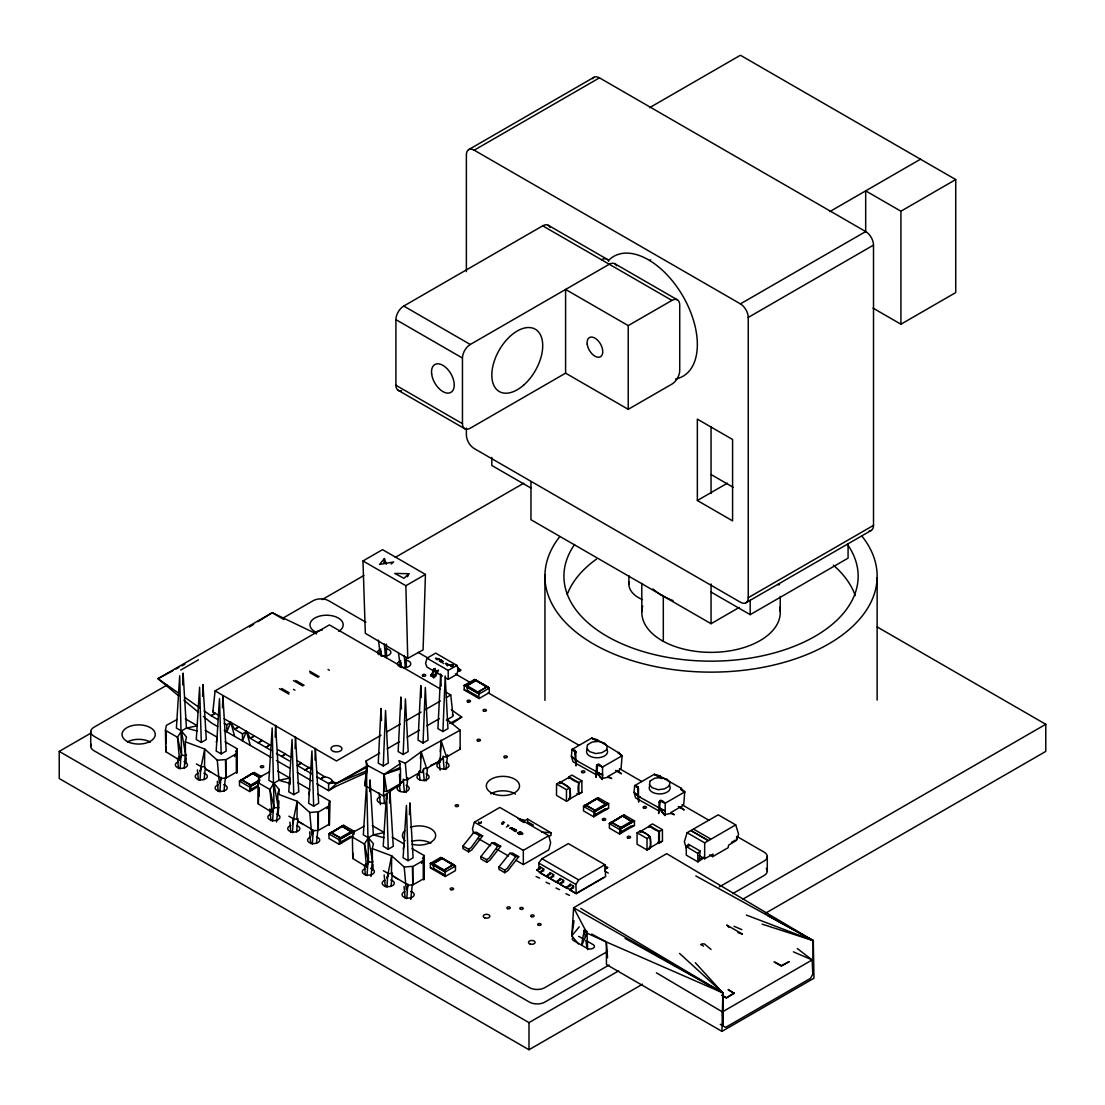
<?xml version="1.0" encoding="UTF-8"?>
<svg xmlns="http://www.w3.org/2000/svg" width="1105" height="1105" viewBox="0 0 1105 1105"><rect width="100%" height="100%" fill="white"/><g stroke="black" fill="none" stroke-linecap="round" stroke-linejoin="round"><path stroke-width="1.5" d="M647.019 849.938L647.033 838.515L637.115 832.797L640.14 831.001L645.113 832.935L650.113 836.761L650.541 846.692L650.154 848.226L647.019 849.938L650.127 848.239M225.102 741.8L237.161 748.762L236.277 753.734L225.876 759.784L225.834 778.155L221.373 778.348L205.765 769.08L204.536 766.608L204.729 749.038L185.322 741.8L186.496 737.049L181.413 730.944L176.399 728.057L179.701 675.721L181.607 755.378L179.549 760.074L165.833 751.704L165.432 730.322L166.344 725.363L177.104 719.507M317.577 794.039L329.635 801.001L328.751 805.973L318.364 812.037L318.309 830.408L313.861 830.587L298.24 821.319L297.01 818.86L297.204 801.291L277.797 794.039L278.971 789.302L273.888 783.196L268.874 780.296L272.175 727.96L274.081 807.631L272.023 812.313L258.308 803.943L257.907 782.561L258.832 777.616L269.579 771.76M412.041 848.585L424.099 855.546L423.215 860.519L412.828 866.569L412.787 884.939L408.325 885.133L392.703 875.864L391.474 873.392L391.667 855.823L372.261 848.585L373.435 843.833L368.352 837.728L363.338 834.841L366.639 782.506L368.545 862.162L366.487 866.859L352.771 858.475L352.385 837.093L353.296 832.148L364.042 826.291M608.068 777.271L608.068 776.456L611.742 778.569L608.068 777.271L602.612 778.321L602.515 767.05L599.062 764.232M670.721 813.432L670.721 812.617L674.382 814.73L670.721 813.432L665.251 814.482L665.169 803.225L662.24 800.628M736.634 839.413L736.634 836.513M618.648 752.698L622.087 755.751L621.093 768.155L617.861 771.608L617.861 770.807L608.068 776.456M681.384 788.97L684.741 791.926L683.746 804.33L680.5 807.783L680.5 806.968L670.721 812.617M548.729 835.698L523.314 850.367L523.356 864.566L548.771 849.869L550.649 842.77L548.729 835.698L499.805 807.437L474.377 822.161L472.457 828.861L473.603 833.336M556.561 783.984L556.492 795.393L566.437 801.194C572.39 799.896 570.263 792.147 569.558 787.976L561.975 782.948L559.586 782.216L556.561 783.984L566.492 789.73L569.558 787.976M637.115 832.797L637.046 844.179L647.06 849.98M166.22 743.789L166.303 732.062M258.75 787.658L258.308 803.943M462.898 846.098L462.885 848.516L468.686 851.872L471.821 849.842L482.65 835.877L476.517 832.3L473.796 832.438L462.898 846.098L468.603 849.262L468.686 851.872M480.937 856.513L480.91 858.93L486.725 862.273L489.846 860.256L500.689 846.292L494.557 842.714L491.836 842.853L480.937 856.513L486.628 859.676L486.725 862.273M498.963 866.914L498.949 869.331L504.75 872.688L507.886 870.671L518.715 856.693L512.582 853.129L509.875 853.253L498.963 866.914L504.667 870.091L504.75 872.688M237.161 748.762L236.857 772.906L237.161 748.762L235.586 751.718M424.099 855.546L423.809 879.691L424.099 855.546L422.538 858.502M699.009 855.505L704.645 858.765L704.686 842.839L687.117 832.7L684.354 841.734L686.316 848.184M720.253 1024.307L725.571 1027.388L810.462 978.367L812.81 974.292L813.266 940.645L666.688 853.654L573.633 907.744L571.838 935.811L578.329 943.905M289.759 784.591L289.855 778.044L277.797 771.083M442.539 858.626L453.492 864.593L443.312 870.312L432.359 864.151L442.553 858.184L453.492 864.593L443.326 870.837L432.359 864.151L442.553 858.184M476.352 680.666L487.305 686.633L477.125 692.338L466.172 686.177L476.352 680.21L487.305 686.633L477.125 692.863L466.172 686.177L476.352 680.21M591.631 934.043L606.327 941.943L606.465 964.541L721.952 1031.366L722.836 992.898L695.307 962.717M379.664 753.127L366.045 761L366.68 766.621L364.912 785.545L383.49 796.056L384.153 774.356L400.024 763.817L398.933 760.641L405.355 763.265L421.185 751.759L460.136 730.17L447.152 719.59M425.439 574.42L423.091 649.892L407.745 658.359L365.327 633.317L362.979 560.953L382.537 549.655L425.439 574.42L405.866 585.719L362.979 560.953M182.726 684.865L183.112 673.111L186.414 728.057L181.413 730.944L177.491 737.284L179.549 760.074L178.844 757.063M202.616 696.343L203.002 684.589L206.304 739.535L201.303 742.436L196.289 739.535L199.591 687.2L201.303 742.436M222.506 707.822L222.892 696.067L226.194 751.027L221.18 753.914L216.179 751.027L219.481 698.678L221.18 753.914M275.2 737.104L275.587 725.35L278.902 780.296L273.888 783.196L269.965 789.523L272.023 812.313L271.319 809.302M295.09 748.582L295.477 736.828L298.778 791.788L293.778 794.675L288.764 791.788L292.065 739.438L293.778 794.675M314.98 760.074L315.367 748.32L318.668 803.266L313.654 806.153L308.654 803.266L311.955 750.93L313.654 806.153M369.678 791.65L370.051 779.895L373.366 834.841L368.352 837.728L364.443 844.054L366.487 866.859L365.796 863.834M389.554 803.128L389.941 791.373L393.256 846.32L388.242 849.22L383.228 846.32L386.529 793.984L388.242 849.22M409.444 814.606L409.831 802.852L413.132 857.798L408.132 860.698L403.118 857.798L406.419 805.462L408.132 860.698M548.964 836.388L551.036 835.325L551.008 832.797L527.665 819.095L527.582 821.789L533.453 825.173M446.434 663.539L446.503 664.658C448.782 662.82 442.939 663.856 446.669 663.525M510.013 828.17L512.43 827.617M512.112 829.385L514.543 828.833M165.833 751.704L166.026 746.386M352.771 858.475L352.965 853.17M418.809 772.119L422.207 772.505L424.32 768.237L426.641 768.5L440.26 760.641L441.033 740.35L446.531 757.022L460.15 749.162L460.136 730.17M383.49 796.056L399.899 784.481L404.43 779.716L406.751 779.992L420.383 772.119L421.185 751.759L426.641 768.5M383.269 765.972L385.535 710.418L388.283 763.072L383.269 765.972L378.255 763.072L381.004 708.443L381.529 720.515M403.159 754.494L405.411 698.94L408.159 751.593L403.159 754.494L398.145 751.593L400.894 696.965L401.419 709.037M423.035 743.002L425.301 687.448L428.049 740.115L423.035 743.002L418.035 740.115L420.784 685.487L421.309 697.559M442.925 731.524L445.191 675.97L447.939 728.637L442.925 731.524L437.912 728.637L440.66 674.009L441.199 686.081M289.524 784.661L289.855 778.044L278.902 780.296L289.469 783.238M185.916 757.864L185.612 763.583L185.322 741.8M372.855 864.649L372.565 870.353L372.261 848.585M401.198 781.677L399.899 784.481L400.024 782.257L400.493 783.597L386.874 791.47L384.54 791.194L384.153 774.356L367.606 765.516L366.045 761M430.467 765.544L439.68 761.525L439.804 759.301L440.26 760.641M596.935 739.59L591.589 738.14L572.017 749.439L571.409 756.234L575.719 759.715L576.037 765.917L574.932 753.845L575.581 751.124M659.575 775.765L654.243 774.315L634.671 785.614L634.049 792.395L638.372 795.89L638.676 802.092L637.903 788.625M458.865 671.426L460.702 669.865L457.622 668.083M446.531 757.022L444.21 756.759L439.68 761.525L439.887 758.265M440.301 751.745L441.033 740.35M574.932 753.845L575.18 752.657M596.686 775.006L572.984 761.746L571.409 756.234L575.318 759.95L597.253 772.146L595.968 777.367L596.672 765.323M637.585 790.006L637.834 788.818M659.326 811.167L635.637 797.907L634.049 792.395L637.972 796.111L659.892 808.321L658.608 813.542L659.133 802.133L660.403 800.421M180.087 768.928L180.971 755.903M199.977 780.406L200.972 765.751M219.867 791.884L220.848 777.243M272.562 821.167L273.557 806.512M292.452 832.645L293.447 818.004M312.342 844.123L313.226 831.112M367.026 875.699L368.02 861.057M386.916 887.191L387.8 874.166M406.806 898.669L407.8 884.028M439.307 660.997L440.011 661.301L439.541 660.735M596.465 766.276L597.059 764.701L598.592 764.149M659.119 802.437L659.492 801.139M575.802 760.668L575.829 751.966L572.017 749.439L574.932 750.226M638.441 796.843L638.497 788.335L634.671 785.614L637.82 786.553L638.055 788.183M184.231 768.086L185.585 754.812M204.121 779.577L205.295 767.947M224.011 791.056L225.351 777.768M276.54 821.996L278.059 807.051M296.596 831.816L297.949 818.529M316.486 843.295L317.826 830.007M371.004 876.527L372.523 861.582M391.06 886.362L392.413 873.074M410.784 899.498L412.289 884.553M212.864 711.689L215.088 690.901L329.401 624.905L440.577 689.078M386.847 799.053L387.385 794.177M406.212 792.465L407.814 777.81M426.088 780.973L427.524 767.961M445.978 769.494L447.58 754.853M420.397 758.541L421.185 751.759M660.224 801.208L659.505 808.542L665.072 815.628L658.083 807.272M383.863 563.315L384.416 558.55L379.554 564.434L393.656 561.948L391.115 564.02M513.784 830.794L513.797 830.711M659.395 831.416L659.395 842.894L662.475 841.043L662.406 829.634L652.489 823.916L649.409 825.656L659.395 831.416L662.406 829.634M578.84 782.616L568.854 776.856L571.934 775.116L581.865 780.848L578.84 782.616L578.84 794.094L577.252 793.708M366.68 766.621L366.68 781.29L364.912 785.545L367.606 765.516M575.581 751.289L575.374 752.118M638.207 787.685L638.165 787.036M258.473 781.788L251.622 785.517L241.443 779.992L252.396 773.307L259.62 777.423M330.934 832.811L341.901 826.126L352.067 832.355L341.114 838.322L330.934 832.811L341.901 826.126L352.067 832.355M585.498 805.255L596.451 798.57L606.631 804.799L595.664 810.766L585.498 805.255L596.451 798.57L606.631 804.799M611.341 822.479L622.308 815.794L632.488 822.023L621.521 827.99L611.341 822.479L622.308 815.794L632.488 822.023M574.006 920.783L571.838 935.811L579.269 926.805M503.051 823.722C501.435 824.869 504.736 821.043 502.761 822.59M709.672 854.925L712.656 856.637L713.07 854.124L704.645 858.765M577.252 793.528A24.766 14.296 0 0 0 578.26 793.887L578.661 793.666A24.766 14.296 -60 0 1 578.661 783.169L578.26 782.492A24.766 14.296 0 0 1 569.186 777.257L559.765 782.685A24.766 14.296 -60 0 1 559.959 783.528M640.513 832.314A24.766 14.296 -60 0 0 640.32 831.485L649.657 825.988A24.766 14.296 0 0 0 658.815 831.292L659.215 831.968A24.766 14.296 -60 0 0 659.215 842.452L649.795 847.894A24.766 14.296 0 0 0 649.174 847.3M581.548 945.024L584.283 930.092L587.225 931.667M364.912 785.545L366.045 779.439M216.318 742.353L217.271 737.284L205.212 730.322M308.792 794.592L309.745 789.523L297.687 782.561M403.256 849.137L404.209 844.054L392.151 837.093M452.953 666.356L452.76 664.768L452.953 666.356L451.185 666.55L450.301 665.514L451.42 664.561A1.381 0.801 0 0 0 450.426 665.472L450.453 665.542M516.643 830.449L515.69 829.717L516.353 830.518M258.584 786.373L249.661 791.525L250.048 785.42L259.799 779.798M278.971 801.028L278.101 815.822L277.797 794.039M342.674 825.573L343.848 825.352L328.972 833.944L339.152 839.814L354.028 831.236L343.848 825.352L330.934 833.267L330.146 832.811L328.972 833.944L328.972 838.46L339.152 844.344L339.539 838.239L352.067 831.001L354.028 831.236L354.028 834.247M594.103 810.683L595.664 814.744L593.716 816.788L594.103 810.683L606.631 803.446L608.593 803.68L608.593 808.197L593.716 816.788L583.537 810.904L583.537 806.388L584.711 805.255L585.498 805.711L598.413 797.796L608.593 803.68L593.716 812.258L583.537 806.388L598.413 797.796L597.239 798.017M619.96 827.907L621.521 831.968L619.56 833.999L619.96 827.907L632.488 820.67L634.45 820.891L634.45 825.421L619.56 833.999L609.394 828.128L609.394 823.612L610.568 822.479L611.341 822.935L624.27 815.02L634.45 820.891L619.56 829.482L609.394 823.612L624.27 815.02L623.096 815.241M637.861 788.749L638.027 787.603L634.671 785.614M440.743 661.798L442.76 661.508L441.102 662.075M622.087 755.751L618.289 752.961L622.087 755.751L602.515 767.05L597.681 764.853L596.852 772.381L602.418 779.467L595.429 771.097M681.44 789.992L680.942 789.122L684.741 791.926L665.169 803.225L660.32 801.028L661.494 801.194M204.536 766.608L201.497 766.87L200.115 771.497L204.729 749.038L217.271 760.24L219.329 783.031L221.373 778.348M297.01 818.86L293.971 819.109L292.604 823.736L297.204 801.291L309.745 812.479L311.803 835.283L313.861 830.587M391.474 873.392L388.435 873.641L387.068 878.282L391.667 855.823L404.209 867.024L406.267 889.815L408.325 885.133M430.66 675.915L432.442 674.506L435.204 668.456L433.63 669.091L431.986 674.022L430.605 675.086L433.754 677.697L435.55 676.301L438.533 670.183L436.751 670.887L433.754 677.697M445.356 677.697L448.202 679.34L456.931 674.299L458.23 668.967L456.918 665.403L435.674 653.138L426.944 658.179L425.632 663.511L426.931 667.061L442.525 676.067M514.64 829.151L512.582 829.385M681.177 788.514L681.495 789.081M246.401 731.579L242.492 733.844L234.661 729.328L230.752 722.269L226.829 731.855L226.829 724.797L230.752 722.269L269.896 744.88L265.974 747.408L269.896 744.88M271.195 750.419L250.324 738.361L246.401 731.317L242.492 740.903L242.492 733.844M581.879 945.176L587.004 933.117L573.633 907.744L722.836 992.898L723.209 1026.02L722.408 1011.904L656.398 972.801M575.816 752.243L572.017 749.439M407.496 576.782L408.85 573.702L394.747 573.426L403.988 578.329L408.85 573.702M681.191 788.418L681.813 789.329M439.68 761.525L440.978 758.707M576.216 893.669L575.885 884.428L578.702 879.912L604.905 864.732L605.623 876.583L576.216 893.669L570.318 890.285M234.44 756.594L236.277 753.734L236.373 772.174L225.834 778.155L225.489 759.563L217.271 760.24M326.914 808.832L328.751 805.973L328.848 824.413L318.309 830.408L317.964 811.802L309.745 812.479M421.378 863.378L423.215 860.519L423.312 878.958L412.787 884.939L412.427 866.348L404.209 867.024M649.533 825.974L649.339 826.278A24.766 14.296 -60 0 0 649.146 827.327M650.072 847.894L650.182 847.659A24.766 14.296 -60 0 0 650.182 837.176L649.795 836.499A24.766 14.296 0 0 0 640.707 831.25L640.348 831.278M437.193 658.718L439.003 658.939M439.831 660.238L441.627 660.459M515.579 831.623L515.952 831.209M482.65 835.877L479.653 835.794L471.075 847.687L468.603 849.262M518.715 856.693L515.717 856.624L507.154 868.516L504.667 870.091M500.689 846.292L497.692 846.209L489.114 858.102L486.628 859.676M539.185 869.345L538.715 863.005L541.933 858.709L568.329 843.612L604.905 864.732M515.441 831.167L514.599 831.333L515.469 830.822M522.679 833.653L520.911 833.805L522.72 833.861M466.172 685.183L465.385 686.095L466.172 685.183L478.7 692.421L479.087 698.526L489.266 692.642L489.266 688.125L488.092 686.992L487.305 687.448L474.39 679.534L464.211 685.404L464.211 689.934L479.087 698.526L477.125 696.04L467.733 690.611L466.172 685.183L464.211 685.404L479.087 693.995L489.266 688.125L474.39 679.534L475.564 679.755M432.359 863.157L431.572 864.055L432.359 863.157L444.887 870.381L445.274 876.486L455.453 870.616L455.453 866.085L454.279 864.966L453.492 865.408L440.577 857.508L430.398 863.378L430.398 867.895L445.274 876.486L443.326 874L433.92 868.571L432.359 863.157L430.398 863.378L445.274 871.969L455.453 866.085L440.577 857.508L441.751 857.729M250.048 785.42L251.622 789.495L249.661 791.525L239.481 785.641L239.481 781.125L254.357 772.533L261.623 776.732M339.539 838.239L341.114 842.3L339.152 844.344L352.536 836.609M253.183 772.768L254.357 772.533L239.481 781.125L249.661 787.009L250.835 785.876M339.152 839.814L340.326 838.695M593.716 812.258L594.891 811.139M619.56 829.482L620.748 828.349M697.932 861.886L697.697 853.364L700.128 851.03L688.581 844.358L686.26 846.471L686.288 855.16L697.932 861.886L704.355 857.535M436.917 659.215L437.387 659.782L436.71 659.547M539.944 872.398L543.701 868.944L540.331 866.997L536.754 870.16L539.944 872.398L543.701 870.754L543.701 868.944M549.889 878.13L553.646 874.69L550.276 872.743L546.699 875.906L549.889 878.13L553.646 876.486L553.646 874.69M559.834 883.876L563.591 880.423L560.221 878.475L556.644 881.638L559.834 883.876L563.591 882.232L563.591 880.423M569.779 889.622L573.536 886.169L570.166 884.221L566.575 887.384L569.779 889.622L573.536 887.978L573.536 886.169M568.978 777.174L568.785 777.478A24.766 14.296 -60 0 0 568.592 778.542M568.619 798.514A24.766 14.296 0 0 1 569.241 799.095L569.628 798.874A24.766 14.296 -60 0 0 569.628 788.39L569.241 787.713A24.766 14.296 0 0 0 560.152 782.464L559.807 782.478M662.475 841.043L659.312 842.949L657.793 842.507M605.264 869.414L607.653 867.563L604.463 865.712M566.437 801.194L566.492 789.73M435.84 658.235L435.66 658.11M502.789 824.068L502.665 822.783M510.469 828.17L512.554 827.797M451.959 723.72L461.724 717.048L451.282 709.728M218.997 715.488L215.088 713.236L211.166 715.764L204.163 710.888M238.57 726.786L234.661 729.328L238.57 727.062M254.233 735.833L250.324 738.361L254.233 736.11M262.065 740.35L258.156 742.892L262.065 740.626M277.728 749.66L285.56 753.914L281.637 756.442L285.56 754.19L290.781 757.201M311.651 773.776L297.3 765.489L301.209 762.961L297.3 760.696M309.041 767.478L305.132 770.005L309.041 767.478L311.651 768.983M324.704 776.511L320.795 779.053C323.309 773.099 339.484 781.663 328.613 783.569L316.873 776.787M365.672 772.961L336.376 786.152L328.613 790.628L328.613 783.569L332.536 781.042M518.977 833.239L520.759 832.093L518.148 832.756L518.977 833.156M734.217 992.898L726.358 997.884L721.91 995.315L726.358 997.884L734.217 993.354L728.292 989.5M249.385 626.991L253.667 624.311M257.962 621.632L272.244 612.695L316.569 633.925M578.758 794.15L581.921 792.244L581.865 780.848M241.443 779.992L252.396 773.307L259.675 777.754M578.84 794.094L581.921 792.244M259.786 780.669L251.622 785.517L241.512 779.508M352.012 831.885L341.114 838.322L331.003 832.327M606.562 804.316L595.664 810.766L585.553 804.758M632.419 821.54L621.521 827.99L611.41 821.982M660.03 800.6L661.232 800.324M704.686 842.839L735.695 824.896L738.568 833.957L736.593 840.311L728.568 845.187L728.154 847.701L712.656 856.637M722.408 1011.904L812.147 959.927L797.271 948.532M468.672 149.631L593.938 77.309M466.379 271.623L466.379 154.7A11.078 6.395 60 0 1 474.197 150.183L599.476 77.847L865.685 231.553A11.078 6.395 60 0 1 873.516 245.103L873.516 525.372A11.078 6.395 60 0 1 869.29 530.966M649.56 107.696L740.419 55.25L955.728 179.562L955.728 292.576L900.92 324.221L873.033 308.115M401.585 390.659A11.078 6.395 -60 0 1 395.908 385.244L395.908 319.621A11.078 6.395 -60 0 1 403.739 306.057L542.707 225.821A11.078 6.395 -60 0 1 549.986 227.326M542.707 225.821L671.909 300.408A11.078 6.395 -60 0 1 679.727 304.925L679.727 370.548A11.078 6.395 -60 0 1 671.909 384.112L628.234 409.32L565.594 373.159L470.288 428.188A11.078 6.395 -60 0 1 462.456 423.671L462.456 358.048A11.078 6.395 -60 0 1 470.288 344.484L609.269 264.247A11.078 6.395 -60 0 1 616.549 265.752M649.602 260.49L650.707 259.855M565.594 373.159L565.594 289.455L628.234 325.616L671.909 300.408M829.814 211.58L920.493 159.217M474.197 150.183L740.419 303.875L865.685 231.553M865.685 231.953L865.685 190.861L900.92 211.207L955.728 179.562M466.379 428.091L466.379 434.969A11.078 6.395 60 0 0 474.197 448.533L740.419 602.225A11.078 6.395 60 0 0 748.237 597.708L748.237 317.439L873.516 245.103M180.723 670.058L198.43 659.823M166.993 685.086L93.911 727.27A10.926 6.312 0 0 0 93.911 736.192L529.405 987.621A10.926 6.312 0 0 0 544.862 987.621L607.501 951.46M283.322 617.916L313.143 600.706A10.926 6.312 0 0 1 328.613 600.706L365.893 622.226M642.516 984.223L529.005 1049.75L59.228 778.528L59.228 751.4L90.596 733.292M322.094 599.642L363.904 575.498M395.272 557.39L523.715 483.23M215.088 713.236L211.166 715.764L217.699 719.535M697.352 500.51L732.587 520.856L732.587 439.486L697.352 419.14L697.352 500.51L727.366 483.189M435.494 658.842L436.503 658.262M249.661 787.009L258.584 781.843M251.622 789.039L258.335 785.158M297.3 765.489L301.209 763.223L309.041 767.754M380.99 735.253L336.445 760.972L215.088 690.901M386.612 732.007L400.286 724.107M406.226 720.681L421.115 712.09M425.522 709.534L440.384 700.957M446.31 697.545L450.757 694.962L452.967 715.612M466.945 691.509L467.733 690.611M477.913 692.863L478.7 692.421L477.913 693.318L479.087 693.995M476.352 696.937L477.125 696.482M387.289 748.734L399.554 741.648M407.179 737.242L419.444 730.17M427.069 725.764L439.32 718.692M367.703 765.516L338.019 782.672L328.613 783.569M446.392 720.101L452.332 716.662A2.21 1.285 0 0 0 452.332 714.852M748.237 597.708L873.516 525.372M745.944 602.778L871.223 530.441M530.966 481.628L530.966 519.723L711.054 623.703L739.231 607.432M341.114 841.858L350.506 836.43L351.293 837.328M711.054 592.059L750.198 614.656L848.074 558.149L848.074 543.619M433.146 869.483L433.92 868.571M506.422 826.982L508.866 825.573L507.734 824.924M444.099 870.837L444.887 870.381L444.099 871.293L445.274 871.969M569.434 799.177L578.619 793.873M442.539 874.911L443.326 874.456M518.369 833.888L519.585 834.579L522.016 833.17M519.212 834.372L521.961 832.783M595.664 814.302L605.07 808.874L605.844 809.772M621.521 831.513L630.914 826.098L631.701 826.996M576.409 893.254L603.813 877.425M719.355 886.887L764.094 861.057A10.926 6.312 0 0 0 764.094 852.121L737.256 836.623M608.993 965.066L544.862 1002.097A10.926 6.312 0 0 1 529.405 1002.097L93.911 750.668A10.926 6.312 0 0 1 91.232 744.287M732.781 893.6L764.094 875.519A10.926 6.312 0 0 0 766.235 868.35M59.228 751.4L529.005 1022.622L618.62 970.894M742.588 899.318L1045.772 724.286L1045.772 751.4L764.992 913.504M773.956 961.833L781.373 966.115L789.232 961.585L781.373 965.673L775.448 962.275M721.952 1031.366L813.984 978.215L813.266 940.645L695.819 875.92M426.944 658.179L448.202 670.404L456.918 665.403M687.117 832.7L718.222 814.813L735.695 824.896M447.442 665.735L447.718 664.464L449.169 664.727L447.774 664.519L447.263 665.611M647.033 838.515L650.113 836.761M731.427 842.383L735.336 840.159M437.539 658.994L438.436 658.746L437.815 659.215M441.061 660.265L440.439 660.735M172.919 670.652L157.932 678.691L178.706 695.915M175.916 669.05L178.913 667.448M181.911 665.832L184.908 664.229M367.551 766.884L337.177 782.962L328.613 790.628L316.873 783.846M449.569 723.471L461.724 717.048M527.665 819.095L525.165 820.38L518.079 818.667M703.885 857.218L699.313 859.345L700.128 851.03M386.874 791.47L384.153 774.356L400.024 767.588L400.024 763.817M365.865 771.221L337.177 782.962A2.21 1.285 0 0 1 334.884 782.672L332.536 781.304M460.702 669.865L459.335 670.404L457.898 667.572M536.754 870.16L540.331 868.806L540.331 866.997M546.699 875.906L549.088 874.994M556.644 881.638L559.033 880.74M566.575 887.384L570.166 886.03L570.166 884.221M659.174 842.659L658.815 842.687A24.766 14.296 0 0 1 657.793 842.328M239.481 781.125L241.443 780.448L240.655 779.992M328.972 833.944L330.934 833.267L330.146 832.811M583.537 806.388L585.498 805.711L584.711 805.255M609.394 823.612L611.341 822.935L610.568 822.479M384.153 774.356L400.493 768.928L400.024 767.588M350.506 836.886L352.854 836.126M605.07 809.33L608.593 808.197M630.914 826.554L634.45 825.421M509.971 828.418L511.132 828.474M605.264 868.212L607.653 867.563M512.168 828.17L511.021 828.211M514.281 829.385L513.121 829.427M352.854 831.457L352.067 831.001L354.028 831.236M607.418 803.901L606.631 803.446L608.593 803.68M518.148 832.756L520.275 832.397L518.148 832.756L519.198 832.548M633.262 821.126L632.488 820.67L634.45 820.891M437.47 658.58L438.865 658.76M440.094 660.099L441.489 660.279M597.681 764.853L599.021 765.088M512.154 829.703L513.231 829.689M503.12 822.258C502.319 823.557 500.178 824.385 502.513 823.75C500.606 820.835 506.712 823.501 503.507 822.217M596.438 740.336L591.589 738.14L596.548 740.626M659.077 776.497L654.243 774.315L661.923 778.666M186.496 755.502L181.607 755.378L177.491 737.284L165.432 730.322M278.971 807.741L274.081 807.631L269.965 789.523L257.907 782.561M701.868 943.808L704.479 943.96L711.026 949.444M451.42 666.108L451.779 666.135A1.381 0.801 0 0 0 453.174 665.334M541.671 832.037L551.008 832.797M464.211 685.404L465.385 685.639M430.398 863.378L431.572 863.599M658.801 775.558L681.426 788.362M196.994 730.999L186.414 728.057L197.381 725.792L185.322 718.83M383.932 837.783L373.366 834.841L384.319 832.576L372.261 825.615M440.923 660.196L440.163 660.514M737.974 932.703L742.477 934.126L726.759 925.051L728.844 927.357M464.211 689.934L467.733 691.067M430.398 867.895L433.92 869.027M762.119 924.153L813.266 940.645L767.892 915.658M489.266 688.125L487.305 687.448L488.092 686.992M455.453 866.085L453.492 865.408L454.279 864.966M575.318 759.95L577.666 760.834M637.972 796.111L640.306 797.009M746.4 915.064L813.266 940.645L803.943 936.446M596.797 739.535L618.841 752.919M734.065 926.294L741.869 929.664M793.404 951.847L812.147 959.927L812.81 974.292M585.277 936.639L584.283 930.092L587.004 933.117L606.327 941.943L722.836 992.898L679.589 953.449M433.961 669.879L437.193 671.384M536.091 876.5L539.627 878.157M546.036 882.232L549.572 883.889M555.981 887.978L559.517 889.636M565.926 893.724L569.462 895.368M599.076 765.116L602.515 767.05M661.729 801.277L665.169 803.225M693.705 829.206L710.363 838.819M431.986 674.022L435.108 675.735M625.085 938.421L722.836 992.898L580.774 908.434M599.642 776.663L602.612 778.321M662.282 812.824L665.251 814.482M659.865 775.917L660.293 776.898L660.099 776.166M433.63 669.091L436.751 670.887M473.796 832.438L479.653 835.794M491.836 842.853L497.692 846.209M509.875 853.253L515.717 856.624M539.42 872.508L557.072 882.66M560.028 884.359L567.376 888.586M548.246 225.268L606.976 259.178M614.808 263.694L677.434 299.856M711.054 474.528L733.071 487.236M403.739 306.057L470.288 344.484M395.908 319.621L462.456 358.048M877.246 626.977L1045.772 724.286M395.908 385.244L462.456 423.671M398.201 390.314L464.749 428.74M530.966 488.079L491.822 465.481L491.822 457.415M684.741 791.926L681.467 790.006M457.553 668.981L460.647 670.763M442.801 663.055L443.644 663.539M418.091 652.364L428.533 658.387M455.384 673.884L470.288 682.503M488.189 692.835L579.158 745.364M619.435 768.61L641.798 781.525M682.075 804.772L708.913 820.269M446.323 692.407L450.757 694.962M595.664 814.744L596.451 815.2M621.521 831.968L622.308 832.424M328.019 669.464L329.401 670.252M309.607 671.136L319.11 676.619M309.98 672.683L317.964 677.282M295.739 680.459L304.096 685.293M293.447 680.597L302.839 686.012M293.529 689.368L294.911 690.169M604.78 871.099L608.316 873.13M281.761 688.526L289.096 692.766M279.468 688.664L288.861 694.092M700.667 944.485L703.526 946.129M541.933 858.709L578.702 879.912M474.377 822.161L523.314 850.367M538.715 863.005L575.885 884.428M540.594 872.909L567.321 888.337M569.945 889.857L575.816 893.254M478.824 838.888L490.703 845.726M496.642 849.151L508.507 856.002M515.938 860.284L523.356 864.566M728.292 989.928L734.217 993.354M215.088 713.498L213.514 712.601A2.21 1.285 0 0 1 213.514 710.791M224.218 718.775L230.752 722.546M324.704 776.787L316.873 771.994M224.218 723.292L226.829 724.797M276.416 753.43L289.469 760.972M217.699 726.579L211.166 722.808L203.375 716.358M224.218 730.35L271.195 757.477M276.416 760.489L289.469 768.016M297.3 772.533L311.651 780.821M582.791 938.642L579.835 936.943A4.434 2.555 0 0 0 578.578 936.432M585.747 940.355L593.136 944.623A4.434 2.555 0 0 1 593.136 948.242A4.434 2.555 0 0 1 586.879 948.242L573.564 940.562A4.434 2.555 0 0 1 572.901 937.427M352.385 837.093L364.443 844.054L368.545 862.162L372.661 861.831L368.352 837.728M251.622 789.495L252.396 789.937M341.114 842.3L341.901 842.756M288.861 816.167L293.971 819.109M383.325 870.699L388.435 873.641M196.386 763.914L201.497 766.87M432.442 674.506L435.55 676.301M430.605 675.086L433.685 676.882M519.599 820.034L523.991 822.576M283.916 619.56L272.244 612.695L157.932 678.691L178.941 693.332M678.304 806.526L684.175 809.993L680.5 806.968M615.665 770.365L621.521 773.818L617.861 770.807M686.26 846.471L697.697 853.364M660.901 594.739L663.304 596.134L663.304 641.342M392.703 875.864L397.676 878.986M298.24 821.319L303.212 824.441M205.765 769.08L210.737 772.202M618.869 752.256L619.145 752.864M184.549 697.227L199.964 707.96M183.9 700.211L198.182 712.048M459.694 747.823L460.15 749.162M419.914 770.779L420.383 772.119M384.416 558.55L386.336 564.282M246.401 731.317L250.324 745.419M230.752 722.269L234.661 736.372M640.14 831.001L640.361 832.231M559.586 782.216L559.807 783.431M273.888 783.196L278.198 807.285M181.413 730.944L185.709 755.047M688.581 844.358L688.912 846.292M586.023 941.543L587.017 948.09M398.518 653.248L400.328 666.246M378.393 640.14L380.396 654.795M438.934 760.047L440.135 770.199M419.044 771.539L420.052 779.992M399.347 784.716L400.162 791.47M379.056 792.81L380.479 804.647M404.071 886.403L405.19 898.268M384.181 874.925L385.3 886.79M364.457 865.146L365.41 875.298M309.607 831.872L310.726 843.723M289.883 822.079L290.836 832.245M269.827 808.901L270.946 820.766M217.284 781.318L218.238 791.484M197.394 769.84L198.361 780.006M177.518 758.361L178.471 768.528M384.347 643.994L385.521 657.475M404.223 655.486L405.217 667.296M405.355 763.265L406.751 779.992M443.064 756.138L444.113 769.356M423.312 769.273L424.237 780.834M403.284 779.108L404.347 792.313M383.794 795.545L384.457 803.791M606.327 941.943L607.557 957.731M401.046 662.323L401.336 667.42M381.128 650.859L381.405 655.969M399.485 774.26L399.899 784.481M587.004 933.117L587.639 949.678M405.866 585.719L407.745 658.359M258.971 787.782L259.081 796.263M386.405 644.132L386.474 657.544M406.281 657.295L406.322 667.365M448.202 670.404L448.202 679.34M900.92 211.207L900.92 324.221M877.135 577.805L877.135 700.087M780.24 596.424L780.24 611.493M767.298 856.375L767.298 871.279M750.198 600.126L750.198 614.656M711.054 426.627L711.054 493.507M711.054 583.979L711.054 623.703M641.812 583.357L641.812 611.811M628.897 575.774L628.897 584.144M628.234 325.616L628.234 409.32M560.221 878.475L560.221 880.284M550.276 872.743L550.276 874.552M544.945 574.641L544.945 700.349M529.005 1022.622L529.005 1049.75M400.493 768.928L400.493 783.597M278.971 789.302L278.971 794.329M90.721 731.524L90.721 746.414M601.438 259.716A11.078 6.395 -60 0 1 608.717 261.236M608.524 260.49A69.228 39.973 60 0 1 683.525 297.217A69.228 39.973 60 0 1 675.583 379.001M592.529 78.731A11.078 6.395 60 0 1 599.476 77.847M740.419 303.875A11.078 6.395 60 0 1 748.237 317.439M673.028 600.595A69.228 39.973 0 0 1 652.958 588.937M779.702 607.28A69.228 39.973 0 0 1 709.976 652.351A69.228 39.973 0 0 1 642.682 606.079M642.35 599.559A33.219 19.172 0 0 1 629.077 582.169M779.564 584.697A16.603 9.586 0 0 1 777.851 584.642M606.59 749.121A10.525 6.078 0 0 1 597.059 757.768A10.525 6.078 0 0 1 587.529 749.121M669.229 785.296A10.525 6.078 0 0 1 659.699 793.929A10.525 6.078 0 0 1 650.168 785.296M451.904 666.135A1.381 0.801 0 0 1 450.426 665.472M127.324 741.911A16.603 9.586 0 0 1 150.391 742.146M183.982 761.704A6.091 3.522 0 0 1 186.317 766.967A6.091 3.522 0 0 1 176.911 767.257A6.091 3.522 0 0 1 178.278 761.87M203.873 773.182A6.091 3.522 0 0 1 206.124 778.514A6.091 3.522 0 0 1 196.607 778.611A6.091 3.522 0 0 1 198.527 773.238M223.763 784.661A6.091 3.522 0 0 1 226 789.992A6.091 3.522 0 0 1 216.497 790.089A6.091 3.522 0 0 1 218.417 784.716M276.844 814.054A6.091 3.522 0 0 1 278.529 819.399A6.091 3.522 0 0 1 269.109 819.302A6.091 3.522 0 0 1 271.126 813.998M296.72 825.532A6.091 3.522 0 0 1 298.419 830.891A6.091 3.522 0 0 1 288.999 830.794A6.091 3.522 0 0 1 291.002 825.476M316.61 837.01A6.091 3.522 0 0 1 318.309 842.369A6.091 3.522 0 0 1 308.889 842.272A6.091 3.522 0 0 1 310.892 836.955M370.534 868.378A6.091 3.522 0 0 1 373.421 873.613A6.091 3.522 0 0 1 363.946 874.096A6.091 3.522 0 0 1 365.216 868.654M390.811 879.967A6.091 3.522 0 0 1 393.145 885.229A6.091 3.522 0 0 1 383.739 885.519A6.091 3.522 0 0 1 385.106 880.133M410.701 891.445A6.091 3.522 0 0 1 413.035 896.708A6.091 3.522 0 0 1 403.629 896.998A6.091 3.522 0 0 1 404.983 891.611M411.53 841.416A16.603 9.586 0 0 1 430.812 843.184M410.507 827.272A16.603 9.586 0 0 1 435.646 834.993A16.603 9.586 0 0 1 412.041 844.192M405.134 840.725A16.603 9.586 0 0 1 404.831 830.559M386.032 803.031A6.091 3.522 0 0 1 377.841 801.498A6.091 3.522 0 0 1 380.507 796.774M406.101 785.351A6.091 3.522 0 0 1 407.8 790.697A6.091 3.522 0 0 1 398.38 790.6A6.091 3.522 0 0 1 400.383 785.296M425.991 773.859A6.091 3.522 0 0 1 427.856 779.094A6.091 3.522 0 0 1 418.629 779.37A6.091 3.522 0 0 1 419.555 774.066M445.881 762.381A6.091 3.522 0 0 1 447.566 767.74A6.091 3.522 0 0 1 438.146 767.644A6.091 3.522 0 0 1 440.163 762.326M490.772 793.86A16.603 9.586 0 0 1 515.455 794.108M316.596 632.461A16.603 9.586 0 0 1 313.682 618.772A16.603 9.586 0 0 1 337.481 617.571A16.603 9.586 0 0 1 338.738 631.342M314.442 632.737A16.603 9.586 0 0 1 322.287 630.002M406.088 660.182A6.644 3.826 0 0 1 409.845 665.818A6.644 3.826 0 0 1 399.457 666.55A6.644 3.826 0 0 1 400.728 660.555M386.198 648.69A6.644 3.826 0 0 1 390.272 653.98A6.644 3.826 0 0 1 380.645 655.569M378.96 654.671A6.644 3.826 0 0 1 380.838 649.077M861.748 535.897A166.109 95.9 0 0 1 711.786 672.13A166.109 95.9 0 0 1 559.696 536.685M567.252 594.421A147.117 84.933 0 0 1 596.438 559.13M833.35 565.194A147.117 84.933 0 0 1 855.242 595.609M847.535 544.544A147.117 84.933 0 0 1 710.943 661.163A147.117 84.933 0 0 1 574.614 544.447M258.832 777.616L258.791 782.63L258.832 777.616M329.635 801.001L329.345 825.159L329.635 801.001M587.542 744.77L586.783 748.527L589.628 751.621L595.719 753.569L601.824 752.685L606.576 749.922L607.336 746.276L604.476 743.043L598.385 741.427L592.28 741.98L587.542 744.77M650.182 780.945L649.422 784.702L652.282 787.782L658.373 789.73L664.478 788.86L669.216 786.097L669.975 782.451L667.116 779.205L661.039 777.602L654.934 778.155L650.182 780.945M481.366 821.982L481.034 823.101L478.893 823.018L478.589 821.982A1.381 0.801 0 0 0 479.971 822.783A1.381 0.801 0 0 0 481.366 821.982M442.787 661.287L441.268 661.301L442.787 661.287M521.118 832.3L519.309 833.432L521.118 832.3M597.253 772.146L602.612 774.964L597.253 772.146M518.673 833.322L517.402 832.59L518.673 833.419M659.892 808.321L665.265 811.125L659.892 808.321M691.26 830.739L707.918 840.366L691.26 830.739M597.225 739.742L597.639 740.737L597.239 739.756M523.853 384.954A35.982 20.774 -60 0 0 535.262 329.207A35.982 20.774 -60 0 0 492.692 366.971A35.982 20.774 -60 0 0 523.853 384.954M587.211 344.125A11.078 6.395 60 0 0 599.877 357.026A11.078 6.395 60 0 0 597.736 340.326A11.078 6.395 60 0 0 587.211 344.125M431.668 374.056A16.05 9.268 60 0 0 450.039 392.772A16.05 9.268 60 0 0 446.945 368.559A16.05 9.268 60 0 0 431.668 374.056M333.682 751.524A5.539 3.191 0 0 0 341.984 748.762A5.539 3.191 0 0 0 333.682 745.999A5.539 3.191 0 0 0 333.682 751.524M129.603 742.505A16.603 9.586 0 0 0 155.239 734.963A16.603 9.586 0 0 0 131.108 725.916A16.603 9.586 0 0 0 129.603 742.505M484.736 917.841A3.315 1.92 0 0 0 489.86 916.335A3.315 1.92 0 0 0 485.026 914.526A3.315 1.92 0 0 0 484.736 917.841M529.986 943.974A3.315 1.92 0 0 0 535.11 942.468A3.315 1.92 0 0 0 530.29 940.659A3.315 1.92 0 0 0 529.986 943.974M450.964 889.705A1.685 0.981 0 0 0 453.561 888.945A1.685 0.981 0 0 0 451.116 888.019A1.685 0.981 0 0 0 450.964 889.705M261.153 767.492A1.685 0.981 0 0 0 263.764 766.732A1.685 0.981 0 0 0 261.305 765.806A1.685 0.981 0 0 0 261.153 767.492M507.637 908.655A1.685 0.981 0 0 0 510.248 907.882A1.685 0.981 0 0 0 507.789 906.97A1.685 0.981 0 0 0 507.637 908.655M538.466 925.299A1.685 0.981 0 0 0 541.063 924.54A1.685 0.981 0 0 0 538.618 923.614A1.685 0.981 0 0 0 538.466 925.299M531.505 916.694A1.685 0.981 0 0 0 534.102 915.921A1.685 0.981 0 0 0 531.657 915.009A1.685 0.981 0 0 0 531.505 916.694M520.566 909.222A1.685 0.981 0 0 0 523.176 908.462A1.685 0.981 0 0 0 520.717 907.537A1.685 0.981 0 0 0 520.566 909.222M455.937 806.457A1.685 0.981 0 0 0 458.534 805.697A1.685 0.981 0 0 0 456.089 804.772A1.685 0.981 0 0 0 455.937 806.457M493.88 793.984A16.603 9.586 0 0 0 519.502 786.442A16.603 9.586 0 0 0 495.385 777.395A16.603 9.586 0 0 0 493.88 793.984M627.958 838.032A1.685 0.981 0 0 0 630.568 837.272A1.685 0.981 0 0 0 628.11 836.347A1.685 0.981 0 0 0 627.958 838.032M603.095 820.242A1.685 0.981 0 0 0 605.706 819.468A1.685 0.981 0 0 0 603.247 818.556A1.685 0.981 0 0 0 603.095 820.242M504.654 757.671A1.685 0.981 0 0 0 507.264 756.897A1.685 0.981 0 0 0 504.805 755.972A1.685 0.981 0 0 0 504.654 757.671M477.802 741.013A1.685 0.981 0 0 0 480.413 740.253A1.685 0.981 0 0 0 477.954 739.328A1.685 0.981 0 0 0 477.802 741.013M582.211 772.588A1.685 0.981 0 0 0 584.821 771.829A1.685 0.981 0 0 0 582.363 770.903A1.685 0.981 0 0 0 582.211 772.588M643.87 808.183A1.685 0.981 0 0 0 646.466 807.423A1.685 0.981 0 0 0 644.022 806.498A1.685 0.981 0 0 0 643.87 808.183M423.118 676.149A1.685 0.981 0 0 0 425.715 675.376A1.685 0.981 0 0 0 423.27 674.451A1.685 0.981 0 0 0 423.118 676.149M467.857 701.979A1.685 0.981 0 0 0 470.468 701.205A1.685 0.981 0 0 0 468.009 700.294A1.685 0.981 0 0 0 467.857 701.979M483.769 711.164A1.685 0.981 0 0 0 486.38 710.391A1.685 0.981 0 0 0 483.921 709.479A1.685 0.981 0 0 0 483.769 711.164"/></g></svg>
